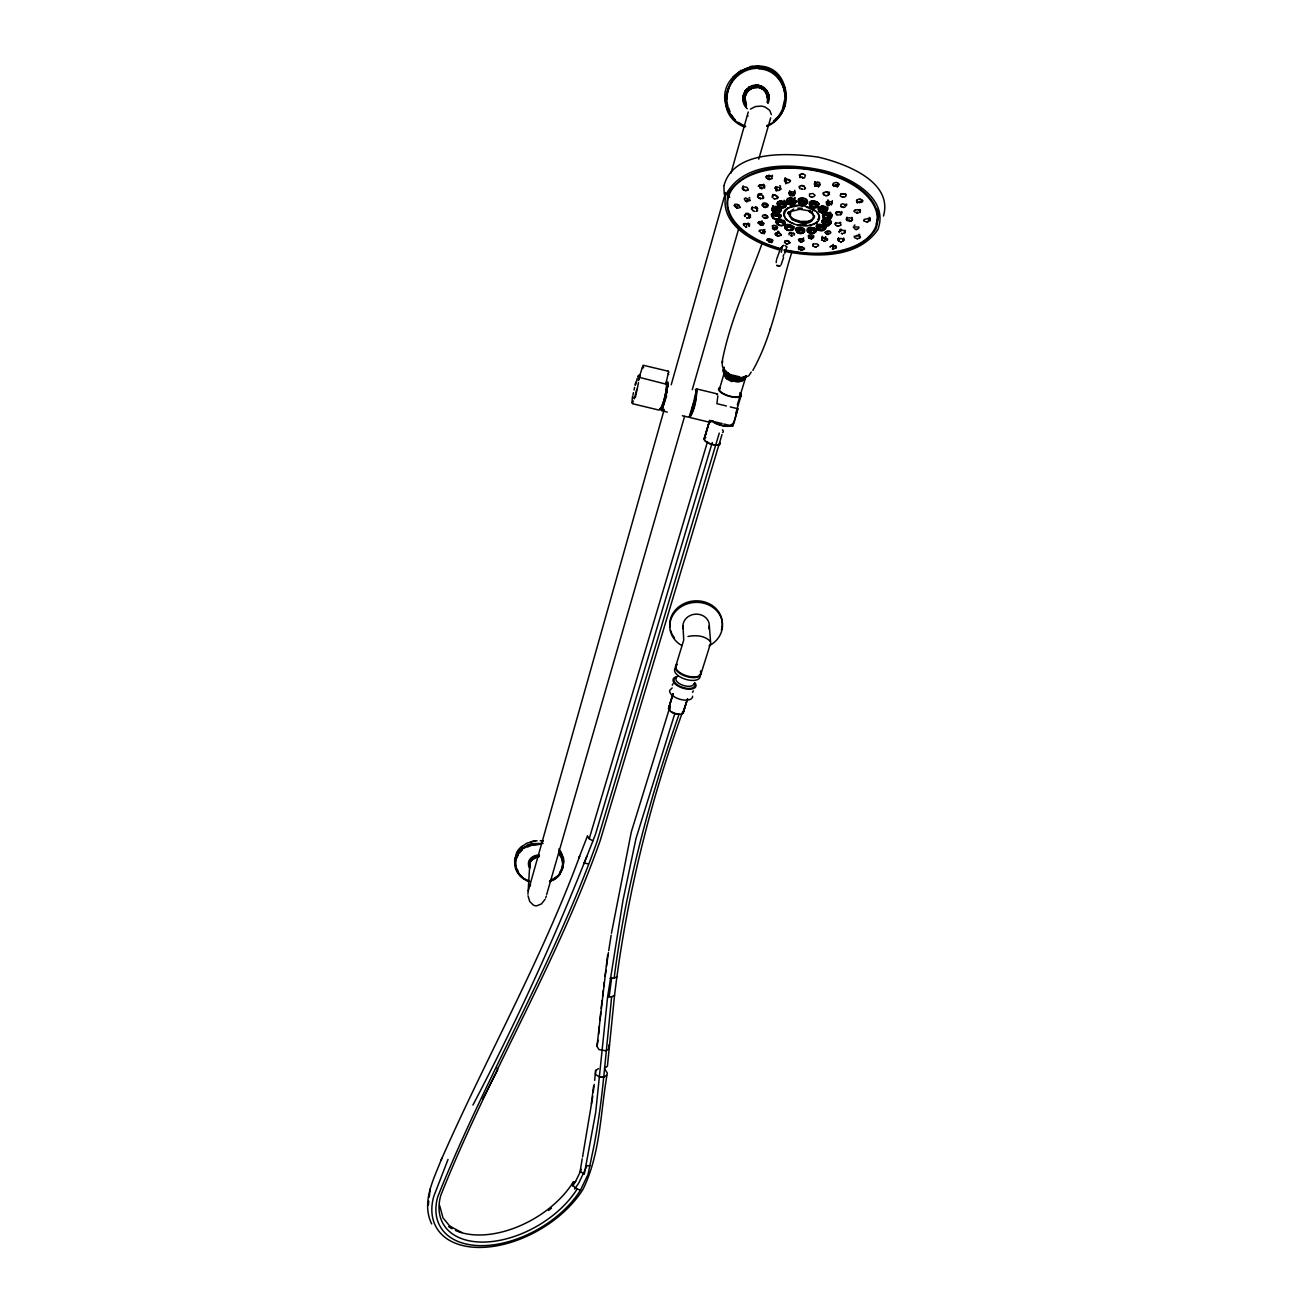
<?xml version="1.0" encoding="UTF-8"?>
<svg xmlns="http://www.w3.org/2000/svg" width="1313" height="1313" viewBox="0 0 1313 1313"><rect width="100%" height="100%" fill="white"/><g stroke="black" fill="none" stroke-linecap="round" stroke-linejoin="round"><path stroke-width="1.5" d="M781.235 235.437L781.235 234.502M692.525 411.576L690.457 416.434A12.326 1.526 -76.4 0 1 689.555 416.681C693.428 411.773 695.677 395.246 696.711 388.927L717.522 393.966L716.57 394.54M757.224 85.033L758.865 85.247L755.976 84.951L761.245 85.887L760.457 85.673A13.54 13.032 -60.5 0 1 768.827 95.127L769.155 98.967L768.778 94.634L769.123 97.622M789.294 213.986L787.734 213.428L790.278 211.935L789.294 215.709L792.133 219.763L803.687 224.047L806.248 223.899L806.297 222.849L803.441 222.34L803.228 223.243M666.955 383.035A13.573 1.51 -76.7 0 1 667.447 383.396L667.414 386.908M830.702 217.564L832.081 215.151L829.045 212.969L823.103 213.658M527.957 894.153L529.828 863.659C528.4 863.232 534.112 855.354 539.134 856.765M724.136 370.364L723.791 372.777L724.12 371.103M818.196 228.331L818.212 226.739L818.097 229.348L822.759 230.202L823.579 227.346M843.931 239.147L843.947 238.589A2.889 1.411 3.4 0 0 843.52 238.063M640.317 375.337L639.808 377.373M813.141 246.401L813.19 243.594M717.85 395.82L716.914 403.682L726.434 405.98M822.365 237.046L822.151 240.312L822.25 236.373M792.116 195.292C794.184 192.584 789.573 196.047 792.379 194.866M825.926 226.279L825.729 225.262M695.742 399.136L696.76 390.355A14.18 1.756 -76.6 0 0 696.071 389.452M798.895 246.86L798.829 249.667L798.928 246.04M639.07 379.555L639.136 375.042L638.118 376.716M744.832 96.949L746.441 105.27L744.635 99.049L746.211 93.125L750.855 88.513L758.504 87.347L753.925 87.347L757.109 87.101M696.218 392.341L695.972 389.78M822.611 239.902L822.726 236.849M639.825 377.471L665.806 384.102L668.284 373.286M791.394 195.227L791.345 193.553M823.038 194.078L823.103 192.814M666.2 383.806L666.233 382.51M696.185 392.341L695.792 396.083M825.171 232.155C823.99 233.123 829.521 229.036 830.883 232.45L829.586 233.911M724.037 185.51C733.557 149.534 789.687 152.981 818.327 157.133C844.275 163.189 893.431 181.161 883.468 216.038M727.763 197.262L728.666 190.631M562.276 865.086L561.997 867.483M749.296 225.852L748.902 226.493M772.832 197.278L773.029 194.39M668.219 373.384L668.727 374.468M723.84 372.203L725.121 376.979M667.185 385.349L666.741 390.7M828.126 215.906L827.092 214.84L828.126 215.906L828.257 214.134M726.696 99.345C726.319 83.047 740.696 68.539 756.912 68.342M695.43 394.081L691.442 411.872M856.503 229.332C853.631 230.235 859.999 229.02 858.883 227.001L853.302 226.952L855.305 229.365M598.498 1068.651L595.642 1070.423L595.495 1074.395L599.844 1077.218L603.734 1077.152L611.628 996.862L614.566 995.172C626.17 898.896 649.262 804.492 682.12 713.222L682.76 711.531M817.605 206.322L818.918 203.843L816.949 201.693M643.518 367.443L642.533 368.083M870.174 219.681L870.076 220.896L868.303 218.335M805.246 203.761L806.149 203.564C810.86 199.724 801.849 196.031 798.813 198.854L797.943 201.266L798.747 202.366M810.285 236.717L810.876 238.227L811.45 236.504M608.92 1044.935L608.772 1048.956L605.9 1050.761L599.007 1049.596L596.972 1046.33L607.673 954.666M582.201 1158.772L580.133 1171.327L584.285 1174.298L595.692 1112.406L607.607 996.846L622.969 900.39L636.001 838.498L674.866 713.435L671.6 711.843M750.576 217.302L749.674 215.332M764.527 188.169L764.675 186.61M598.039 1040.126L596.972 1046.33M598.63 1034.168L599.401 1026.241M599.975 1020.299L600.747 1012.372M638.495 382.641L635.426 397.297M594.641 1080.402L595.642 1070.423M789.655 191.337L789.359 194.193L789.687 191.042M829.274 204.828C828.29 202.858 828.503 206.486 829.406 203.613M723.808 371.218L723.676 372.531L723.955 371.579M787.209 202.104L787.57 198.509L790.508 197.968L794.989 199.313M827.387 216.153L826.419 214.298M605.293 1069.832L607.312 1073.098C600.386 1111.848 600.665 1153.585 582.939 1189.447A88.102 53.554 -30.1 0 1 483.627 1247.334A88.102 53.554 -30.1 0 1 433.733 1196.488L448.045 1159.412M769.697 177.944L768.45 177.879M776.196 262.584L776.475 260.04M791.624 194.57L791.755 193.356M428.333 1205.219L428.793 1201.165M429.253 1197.128L430.155 1189.02M781.169 202.481L781.251 204.27L782.646 204.401L782.564 202.284M601.141 1008.417L602.093 1000.358M602.569 996.321L603.291 990.281M603.767 986.244L604.243 982.222M744.963 96.555L748 90.794L753.547 87.446L749.034 89.76L744.668 94.864L744.011 100.445L745.177 104.564M750.002 200.003L745.653 197.935L744.29 198.755L745.292 200.905M614.566 995.172L607.41 1066.271L604.554 1068.093M784.665 99.657L782.203 110.177L778.182 116.808M810.761 229.89L812.599 229.709L810.761 229.89L810.942 228.429M835.593 212.755L836.791 214.971M591.359 1103.987L593.558 1086.163M592.77 1096.289L582.562 1156.983M593.246 1092.318L594.231 1084.39M813.174 203.991C816.144 200.594 813.666 207.323 813.387 202.366M632.8 398.364L632.997 396.887M789.884 242.659L786.733 240.591L788.982 241.182M609.199 996.616L611.677 977.545M814.996 204.188L815.127 202.514M828.519 204.172L829.045 202.941M790.229 227.313L788.555 226.575L790.229 227.313L790.459 226.066M777.723 231.859L777.345 234.567L777.805 231.236L777.493 232.729M829.931 223.686L828.191 225.639L824.564 225.36L822.972 224.293L822.857 222.274L824.662 221.667A3.627 1.986 7.8 0 1 828.601 222.258L829.931 223.686L829.356 224.638L826.681 225.294L821.987 222.357L822.578 220.108L821.675 221.405M775.13 228.987L775.556 227.658L774.44 228.971L774.26 227.428M605.08 976.281L605.917 970.34M606.475 966.384L608.428 952.532M827.567 222.028L825.582 221.799L827.174 222.455L827.748 220.765M832.245 214.511L830.555 216.464M695.759 396.066L691.885 411.855M638.43 380.606L638.627 379.276M794.611 191.714L794.267 195.013L794.972 192.092M802.013 199.707L802.719 201.578L803.966 199.789M813.863 200.955L810.564 201.398L809.448 202.744L809.185 204.188L811.795 206.272M788.44 212.082L799.912 209.259L810.433 211.065L809.317 211.606L811.237 212.936C816.998 216.973 811.401 223.571 805.854 223.128L805.821 222.242M610.069 978.201L614.123 978.251C625.546 887.933 649.032 799.945 679.116 714.124L674.866 713.435M823.497 209.588L823.973 207.979L822.808 209.686L822.069 207.733M811.089 197.032L812.353 197.081L810.088 196.573M757.814 87.232L758.504 87.347M608.723 950.612L611.152 935.184M799.683 228.56L800.7 230.3L801.587 228.659M817.031 181.982L819.328 182.605L820.33 184.739L818.951 185.986L816.555 185.658L817.49 186.2L814.881 185.412M816.768 184.427L817.95 184.427M632.472 396.444L631.947 402.664M757.503 196.917L757.749 195.358L759.866 194.751M767.924 217.515C768.335 218.795 766.546 212.903 763.017 215.102L762.279 216.218L763.345 217.4M825.549 236.997L825.122 239.705L825.631 236.586M794.48 192.141L794.775 190.254M802.112 201.316L802.309 200.085M781.99 204.483L783.057 202.776M790.968 201.496L791.952 200.364L790.968 201.496L790.623 199.97M777.001 209.637L777.69 208.143L777.001 209.637L775.54 209.079L775.753 207.914L776.508 208.439C785.666 213.428 766.086 209.768 777.181 208.39M730.241 406.899L737.857 408.753L734.131 422.638L732.605 426.101L723.906 424.017M724.037 367.492C722.56 377.471 740.171 384.611 746.194 376.618M759.209 231.383L759.357 230.448M778.839 231.334L778.56 232.992L780.365 233.632M611.448 933.264L631.307 831.966L669.843 707.116L669.925 710.333M830.144 247.189L830.292 246.352M724.136 367.246L723.758 369.38C725.81 377.947 740.384 383.856 746.326 376.306M765.676 207.339L767.76 206.781L767.678 205.271L762.738 204.155L762.131 205.402L764.527 207.175M636.444 381.558L637.265 378.275M721.953 362.503C729.667 321.193 748.016 282.804 762.065 243.447M634.081 390.059L634.589 387.368M803.687 224.047L803.441 222.34M828.7 204.844L828.93 203.63M632.964 395.147L633.457 392.636M822.66 229.709L825.516 228.429L825.68 226.673L823.891 225.13L819.41 224.392L816.161 225.918M529.812 864.184C530.829 855.961 546.471 853.384 531.47 859.949M807.61 201.71L805.64 198.837M767.842 102.283C774.21 77.073 732.818 84.163 745.669 106.041M811.286 238.096L811.532 236.832M719.278 433.093L597.054 841.633C553.446 964.251 485.843 1076.266 437.738 1196.783A84.344 51.24 -30.1 0 0 485.4 1245.561A84.344 51.24 -30.1 0 0 580.51 1190.103L588.011 1174.462L594.379 1143.918A2900.778 1471.775 -0.7 0 0 603.668 1077.136M666.856 392.095L666.003 395.574M782.646 204.401L782.909 203.154M810.876 238.227L811.139 237.029M812.337 230.251L812.599 229.02M799.83 230.103L800.077 228.938M821.971 209.358L822.233 208.193L823.727 208.34M761.442 223.456L762 220.765M832.032 201.332L831.359 204.434L831.966 201.611M799.141 186.446L799.88 188.695M774.44 228.971L774.686 227.789M775.277 215.726L776.557 214.758L776.262 216.087L775.277 215.726L778.002 215.611L779.741 217.581L780.825 216.3L779.922 214.265L775.688 212.788L771.716 213.806L772.29 216.826M785.092 249.897L784.55 252.162M781.268 222.389C782.417 220.453 777.723 222.225 781.268 222.389L781.547 221.175M817.901 227.215L820.806 226.493L821.577 227.559L820.33 227.346L820.592 226.197M821.577 227.559L821.856 226.328M781.251 204.27L782.203 203.269M846.688 204.237L845.359 206.863M800.7 230.3L800.996 229.102M813.568 204.352L813.847 203.17M802.817 241.05L803.589 237.817M878.988 215.611L876.592 223.029M835.331 223.473L835.872 222.521M780.185 222.274L780.464 221.109M693.067 403.977L689.916 414.596M636.723 389.403L634.294 398.84M668.76 372.301L668.169 371.267M776.262 216.087L777.329 214.413M845.03 232.943L845.359 231.58M766.907 126.442C781.777 120.238 790.147 101.922 784.55 86.691M789.261 227.461L789.54 226.279M635.623 384.807L636.034 383.133M776.229 209.62L776.508 208.439M798.402 239.475L799.732 241.543M771.42 214.922L772.733 213.001M827.896 200.298L827.19 202.99L827.978 200.019M693.625 407.637L694.068 405.98M784.386 105.401L785.141 102.578M639.759 375.354L643.107 365.227L668.104 371.185M826.698 204.172L830.473 203.712M634.95 385.119L635.804 382.05M772.487 176.221L772.52 176.008A3.003 1.887 13.5 0 0 772.175 175.236M782.236 248.699L781.186 252.293M528.286 890.887L664.247 409.426M671.222 384.758L725.531 192.453M731.013 173.053L748.246 111.999M709.463 421.227L704.129 438.854A8.436 3.151 16.7 0 0 712.647 444.598A8.436 3.151 16.7 0 0 720.197 442.612M786.602 247.09L784.846 253.228M787.734 213.428L788.046 212.361L789.638 213.166M841.584 212.033L840.812 214.758L841.748 211.557M546.618 894.662L684.565 416.434M692.279 389.682L738.858 228.183M758.766 159.119L770.665 117.891M825.253 228.626L822.808 230.711L817.671 229.66L816.259 226.394L820.116 224.392M561.964 868.632L559.207 874.179M719.393 389.337L724.087 373.434M662.277 406.012L662.638 404.798M707.543 441.595L589.16 838.909M712.253 442.481L595.593 833.952C559.912 926.584 518.98 1017.165 472.926 1105.086M673.109 693.592L668.498 708.593C670.533 713.419 677.081 715.142 681.808 713.944A7.73 3.726 17.2 0 0 683.318 711.186M767.334 102.43L767.596 94.848L763.427 88.71A12.194 11.636 -65 0 0 761.524 87.511C755.451 84.262 747.36 87.856 744.947 94.142M704.129 438.854L709.742 420.176L704.687 438.099L705.82 437.574M722.019 434.521L600.205 840.583C556.827 963.168 488.731 1074.805 440.823 1195.273A80.52 48.942 -30.1 0 0 486.237 1242A80.52 48.942 -30.1 0 0 577.129 1189.036L580.51 1190.103M737.315 405.011L745.899 376.568M672.929 694.38L669.105 707.1L670.188 706.41M693.231 409.328L692.755 410.871L693.231 409.361A14.18 1.756 -76.6 0 0 695.726 399.136M735.854 412.988L741.09 395.673M732.605 426.101L737.857 408.753M642.418 367.886L643.534 367.246M675.965 665.428L683.745 640.055L682.973 625.989M683.417 712.303L687.323 699.501M668.498 708.593L672.913 694.314M832.065 201.989L831.145 204.959L832.409 200.905M752.825 370.414C773.242 334.044 779.315 292.011 791.657 252.67M700.847 674.275L710.661 643.058L709.315 625.694M769.779 330.334L770.354 328.529M687.175 699.796L682.891 713.254L687.618 698.68M818.836 204.812L818.77 203.252L815.176 201.086L811.401 201.217L809.448 202.744M530.091 862.526L531.158 860.343M749.936 214.528L749.067 217.236L749.986 214.38M722.741 361.075C719.311 371.825 734.082 378.078 742.863 377.586M763.148 225.262L763.624 222.882M754.811 211.393L752.858 210.72M562.686 867.204L563.605 863.462A24.57 20.269 2.9 0 0 563.244 857.11L558.813 849.002M662.967 406.439L661.26 410.148L660.685 409.049M545.732 897.813L546.257 896.254M839.286 231.728L840.944 230.399A2.921 1.494 2.7 0 1 845.129 231.81L844.325 232.893A2.921 1.494 2.7 0 1 843.389 233.205M663.574 405.454L666.627 395.689M771.634 242.757L772.142 239.754L767.169 239.212M781.087 264.783L783.566 257.496M764.117 233.911L765.003 231.318M760.719 187.185L761.786 187.07M802.653 173.628L799.863 174.645L800.421 176.927M668.005 371.3L668.711 372.186M730.159 190.287L728.879 193.848A75.481 41.786 8.4 0 0 728.173 197.705M751.249 372.104L748.705 375.846L745.932 377.061M837.202 187.267L838.186 184.575M516.764 858.078L518.356 854.73M778.79 218.631L778.79 216.399L774.096 215.234L772.487 216.563L775.113 219.025A3.611 1.986 8.9 0 0 778.79 218.631L779.233 217.942M749.542 218.237L750.56 215.562M690.507 414.252L690.884 413.283M826.665 203.367L826.616 204.516L828.848 205.583M691.344 414.301L692.23 412.052M691.918 411.872L691.032 414.104M801.882 240.936L800.7 240.936M441.841 1158.197C433.979 1178.893 420.964 1201.838 431.682 1223.946M816.949 228.396L819.788 226.46L823.842 227.625L824.351 229.726L820.986 230.776A4.464 2.429 8 0 1 816.85 229.053L816.637 227.083L820.576 225.852A4.464 2.429 8 0 1 825.237 228.659M583.76 863.938L586.796 856.453M766.037 92.829L763.017 89.3L758.208 87.232M822.874 223.423L824.662 221.667M848.543 220.026L849.626 219.862M849.56 221.47L846.015 219.074M865.562 221.634L864.102 220.945L864.331 219.386L868.385 218.532M818.409 187.07L819.542 184.394M790.377 201.135L791.526 200.512L791.673 201.595M441.168 1160.003C485.908 1058.163 540.956 960.919 579.64 856.322L578.885 858.013L587.551 835.774A7.041 3.496 21.4 0 0 592.885 840.73M662.08 407.851L664.952 398.873A13.573 1.51 -76.7 0 0 666.462 392.275L667.907 385.004L667.283 382.526A14.164 1.576 -76.7 0 0 667.004 382.838M663.196 408.162L662.441 409.837M800.733 248.928L801.751 248.846M783.04 256.33L783.91 254.345M784.977 105.91L780.907 114.674M860.064 212.575L860.097 210.572L858.39 209.719M776.754 258.989L780.431 248.715L783.582 245.268M870.059 219.977L868.09 221.487M633.375 401.007L632.587 402.631M826.287 215.677L828.126 215.398M826.55 240.492L827.567 239.458M775.195 187.923L776.18 186.873M787.012 204.385L784.78 202.054L780.398 200.823L777.608 202.104L777.936 204.779M776.541 219.928L776.311 221.93L777.985 223.259M572.501 1186.131A83.999 51.305 -30.1 0 0 575.586 1181.503L581.396 1169.358M586.616 1166.617L579 1182.57A87.84 53.62 -30.1 0 1 574.585 1189.02M822.053 220.6L830.161 218.762L830.046 216.399L827.83 215.316A3.644 2.002 7.7 0 0 824.088 215.742L824.761 218.762L831.277 221.437M515.96 855.928L520.703 849.462L528.039 844.948M690.638 414.974L691.048 414.12M825.516 228.429L825.861 226.607M724.284 367.738L723.315 369.692C723.036 379.309 741.779 386.711 745.981 376.782C741.96 386.941 722.872 379.851 723.217 369.872L724.218 368.017M758.619 221.864L758.471 223.112M561.324 869.354L561.898 868.205M561.587 869.583L562.177 868.418M764.117 229.644L762.837 232.138L764.888 229.512M482.61 1099.162L497.676 1069.865L497.151 1068.191M637.658 376.683L638.528 375.518M799.469 229.726L801.39 229.906M758.208 186.331L760.03 184.756L762.213 184.903M518.881 853.532L522.541 849.757M747.983 190.221L746.276 190.582L748.361 189.548L746.949 187.414L744.586 186.791L742.19 187.989L743.24 187.004M517.979 854.369C514.515 859.999 514.483 868.057 518.832 873.243M545.092 899.274L541.432 903.918L536.787 905.806A6.729 6.598 42.4 0 1 533.357 905.1L529.73 901.522L528.023 895.761M529.828 886.275L530.6 884.913M746.621 225.557L748.098 223.013M690.654 414.974L689.423 416.467M771.256 214.544L771.798 213.642M780.956 210.966L781.284 209.506L779.725 211.524M774.096 228.675L775.31 228.61M742.961 187.267L744.044 190.057M766.611 175.827L771.191 176.205L772.307 178.486L769.09 179.651L766.136 177.829L766.053 176.533M816.423 230.136L813.535 232.056M786.635 226.689L786.979 228.56M829.504 192.355L828.322 193.503M810.137 237.948L811.336 237.719M766.136 93.141C768.466 103.087 768.154 90.515 760.539 87.955M745.915 93.797L746.26 93.157M661.933 408.261L661.424 409.032A13.573 1.51 -76.7 0 1 660.8 409.229L660.423 408.95M689.899 415.4L688.882 416.894M857.931 212.082L856.782 212.197M825.007 228.643L825.975 227.51M560.159 871.816L560.914 870.7M835.495 224.868L835.281 223.867M794.07 235.372L794.184 233.599L791.247 232.68L788.932 233.386L789.211 234.879M859.703 237.637L859.785 236.045M757.027 210.671L756.977 208.898A2.938 1.592 15 0 0 752.218 208.012L751.807 209.194A2.938 1.592 15 0 0 753.104 210.457M829.553 194.308L827.075 195.719M770.321 241.083L769.139 240.936M798.337 199.543L802.588 197.984M773.045 215.693L776.557 214.889M851.612 220.436L852.137 219.205A2.954 1.625 1.7 0 0 848.625 217.827L846.77 218.467L846.704 220.223A2.954 1.625 1.7 0 0 847.459 220.699M790.803 211.032L790.295 215.775A12.08 6.647 8.3 0 0 794.283 219.419L800.438 221.437L807.577 221.339A12.08 6.647 8.3 0 0 812.173 212.706L808.972 210.31M782.499 246.237L780.431 248.715L770.403 245.334A75.35 41.589 8.3 0 1 753.038 174.268A75.35 41.589 8.3 0 1 873.555 204.877A75.35 41.589 8.3 0 1 795.809 251.784L786.438 250.176M830.784 223.522L831.424 221.651L829.225 219.944M746.637 92.517L747.064 91.926M796.499 227.822L796.17 230.185A4.628 1.346 18.8 0 0 797.844 231.285M824.974 211.803L827.879 208.882C826.025 205.813 819.87 204.877 818.015 208.439L819.525 211.262M775.54 209.079L777.46 209.391M830.095 217.039L826.484 217.991M835.134 224.08L836.578 222.947L840.025 223.177L841.141 225.032L839.467 225.836M751.299 208.948L752.349 207.766M784.616 87.79L782.138 81.504A29.887 28.755 -60.5 0 0 776.098 74.168C740.548 44.051 701.323 109.98 744.717 127.098M732.999 77.155L741.106 70.295M851.398 221.044L852.58 219.747L851.579 218.335M824.088 215.742L823.07 216.793L824.022 217.909L827.584 218.976L829.783 218.418L830.046 216.399M791.148 234.338L792.002 234.354M775.08 233.812L775.802 233.058C778.051 231.58 783.763 235.224 779.036 235.848M853.91 211.196L855.14 209.932M777.083 198.755L777.92 197.918M746.326 375.699C740.138 381.279 729.191 377.602 725.515 370.676M738.792 72.986L734.377 76.876M749.231 224.605L749.526 224.31A2.889 1.428 14.5 0 0 749.575 223.768M761.573 223.899L760.457 223.834M520.884 849.741C512.677 856.306 512.71 869.666 520.752 876.296A24.34 20.072 2.9 0 0 524.068 878.939L527.777 881.105M804.492 189.285L805.542 188.268M746.227 375.978C739.679 381.476 728.469 376.782 724.743 369.921M765.036 91.303L764.363 90.515M776.656 118.104L773.505 120.96M747.524 91.352L748 90.794M743.174 378.653L744.569 377.356M745.505 214.511L745.128 216.153M837.776 239.59L840.271 238.49M742.698 379.227L744.438 377.635M750.33 200.528L746.391 201.431M859.375 212.542L859.933 210.638L857.061 209.62L854.418 210.737L855.157 212.558M557.565 876.132L549.523 881.335M804.705 177.353L805.443 175.253L802.686 173.71L799.256 175.121L800.7 177.55M814.044 233.041L814.996 231.761A3.594 1.953 8.1 0 0 812.845 229.742L810.63 229.233L807.626 231.465L809.973 233.205L814.044 233.041L808.381 231.662L809.005 229.775L812.845 229.742M821.872 208.964L823.776 209.227M861.509 202.481L862.657 201.496M830.407 246.516L833.936 245.81A2.889 1.313 4 0 1 835.954 247.533L834.526 248.436L835.725 248.223M790.295 242.593L788.325 243.66M521.048 847.164L522.114 846.278M804.278 188.974L805.197 187.743L803.441 185.773L800.175 185.839L799.453 187.825M777.608 202.104L780.299 200.987L784.78 202.054M744.619 376.519L740.762 378.308L737.167 377.931M750.462 109.11L755.336 106.566L761.245 106.107A8.37 4.596 10.1 0 1 765.479 107.223L769.697 110.341L771.371 114.608M762.689 198.673L763.706 197.918M748.525 90.285L749.067 89.809M827.256 240.115L827.436 238.835L823.776 237.948L821.626 239.147L822.315 240.263M818.196 207.552L819.443 206.65M837.776 186.298L839.138 184.148L836.348 182.409L833.279 183.213L832.902 184.673L834.247 185.954M811.155 212.214L812.435 211.311M736.38 207.667L737.397 208.242L734.164 205.649M800.635 200.347L799.633 201.463L800.454 202.776L805.46 202.826L804.951 200.905L802.85 200.134M826.369 211.393L827.633 209.079L824.827 206.42M780.579 188.481L779.758 188.826M846.327 204.877L844.522 205.649M798.288 229.135L797.057 231.465L801.258 233.058A3.348 1.822 8.4 0 0 803.49 231.646A3.348 1.822 8.4 0 0 801.537 229.693L797.155 230.152C797.877 233.993 806.592 231.646 801.488 229.184M743.47 224.08L747.868 223.916L749.657 225.803M606.573 1075.363L603.734 1077.152L599.844 1077.218M672.174 687.946L669.679 690.408A11.899 5.662 17.2 0 0 680.708 699.484A11.899 5.662 17.2 0 0 692.591 696.202M801.816 200.873L803.786 201.053M828.06 195.21L829.209 193.339L826.763 191.796L823.727 192.535L823.891 194.587M749.986 86.674L748.574 87.479L752.3 85.673A13.54 13.032 -60.5 0 1 756.386 85M803.408 232.089C808.775 228.577 797.565 224.999 795.58 228.839L797.713 231.58M524.609 847.853L525.824 847.164M765.676 217.318L764.626 217.269M614.123 978.251L617.061 976.609M749.641 89.35L750.248 88.939M759.932 198.165L760.949 198.64L759.932 198.165A2.971 1.723 14.6 0 1 758.816 197.705M780.152 265.8L776.607 265.489M552.658 880.35L553.905 879.661A24.602 20.286 2.9 0 0 560.077 874.146M745.882 104.301L745.439 103.284M856.782 238.539L857.766 238.835L854.73 237.817L854.123 236.389L858.833 235.601M817.474 205.993L818.426 205.501M792.067 209.949L793.725 209.112M776.246 229.594L777.132 228.626L775.704 227.264M830.046 218.221L831.703 217.4M549.999 881.581L553.741 879.628A24.34 20.072 2.9 0 0 559.847 874.179L562.834 868.435L563.261 861.607M766.726 125.572C796.499 114.986 787.915 64.632 755.024 68.013C724.037 68.276 715.421 117.333 745.686 126.508M811.237 212.936L812.402 212.361L809.35 211.508M709.069 645.766L709.791 645.422A26.358 23.322 -4.5 0 0 719.458 614.402A26.358 23.322 -4.5 0 0 685.271 604.62L682.333 606.048A26.358 23.322 -4.5 0 0 681.726 645.471M860.081 201.562L859.178 201.595M778.839 221.158L777.706 222.783M860.836 202.317L862.477 200.512L859.129 198.936L856.437 200.233L857.537 202.087M527.334 847.098L529.927 846.015M549.655 881.187L553.446 879.316A23.864 19.679 2.9 0 0 557.713 875.952C564.016 870.059 564.639 859.424 558.993 852.892M776.41 198.624L777.69 197.065C777.033 194.357 770.452 194.357 772.372 197.639M793.528 203.958L796.088 201.759L793.249 198.493M776.475 232.959L775.507 234.288L776.869 235.339M839.877 215.004L841.682 213.461L839.647 211.77L836.43 212.181L836.66 214.479M534.342 857.159L529.976 861.098L529.796 866.646M823.021 219.993L828.322 219.648M802.473 241.576C807.758 240.328 798.091 236.685 798.747 240.46M842.569 241.395L843.947 239.918C842.979 238.047 837.169 237.784 838.4 240.607L839.204 240.968M825.483 211.36L826.583 210.884M666.315 382.132C667.283 388.861 663.59 405.783 659.586 409.246M756.288 211.229L757.568 210.687L756.37 208.357M549.884 881.565L551.247 881.007M766.694 94.454L766.973 95.127M860.031 237.866L857.963 238.506M766.595 218.171L767.432 217.827M762.147 224.9L763.969 223.653L761.277 221.716L757.88 222.915L759.964 224.342M736.166 204.385L734.41 204.992M771.732 241.526L772.668 240.312M824.548 213.182L822.463 215.644L824.843 217.794L822.808 216.382M783.582 224.277L785.404 222.833L783.812 220.207M781.005 203.646L782.433 203.531M828.831 224.047L824.613 223.916M749.001 217.761C753.12 216.169 745.948 212.772 744.373 215.348L744.898 216.448M813.469 196.884L815.127 195.325L812.895 193.536L809.596 193.897L809.448 195.834M829.045 224.49L830.062 224.129M752.3 85.673L751.512 85.952M816.949 186.216L817.753 185.954L816.571 185.822M771.305 241.92L772.651 241.526M842.503 241.034L843.767 240.312L843.356 239.097M762 198.46L763.575 197.065L762.656 195.719M529.566 844.784L531.716 844.161M836.217 212.164L841.715 212.854M799.338 239.163L802.538 239.081M789.999 200.134L788.358 200.922L789.047 202.842L794.004 202.776L793.347 200.856L791.115 200.118M814.815 231.761L816.555 230.481L815.488 228.675L808.989 227.264M768.991 175.269L766.447 176.451L766.759 177.994M788.637 182.77L790.377 181.243L789.441 179.668L785.174 179.307A3.02 1.92 11.3 0 0 785.437 182.097M455.66 1230.544A80.257 48.991 -30.1 0 0 573.19 1182.143L575.603 1181.503M836.545 186.282L838.859 184.756L837.645 182.704M840.911 193.782L845.966 194.406M745.095 223.423C741.747 223.834 746.785 227.625 743.388 224.704M763.985 232.861L765.069 231.679L762.837 230.169A2.889 1.379 13.3 0 0 759.554 231.236L760.818 232.352M773.16 206.518L778.281 206.732L781.416 210.178M816.981 246.319L817.884 246.089A2.889 1.313 5.9 0 0 816.637 243.873L813.584 244.037L813.124 245.383M531.125 841.699L535.556 840.845M776.164 228.626C780.579 227.609 774.063 223.719 772.208 225.984L773.833 228.314M529.041 845.67L539.249 844.472M826.435 231.351L830.029 231.531M687.979 636.493C695.463 634.967 705.048 635.426 710.366 641.548M779.627 266.244L776.804 265.423M742.452 377.619L737.972 378.374M534.079 841.075L526.825 843.176L519.866 848.083A24.57 20.269 2.9 0 0 516.698 852.4L514.663 859.785A24.57 20.269 2.9 0 0 515.221 864.84M750.38 66.536L752.776 66.126M813.223 203.548L814.963 203.778M689.489 416.976C694.593 411.658 697.006 397.741 696.711 388.927M841.961 230.267L838.958 231.531L839.384 232.499M811.762 237.784L813.666 237.226C815.471 233.353 804.541 234.65 809.497 237.39M779.003 190.467L781.022 189.138L780.382 187.693L775.868 186.873A2.971 1.822 12.2 0 0 776.754 187.431L776.278 191.058L776.623 188.284L775.589 187.332L774.949 188.153L776.754 190.204M767.334 97.983L767.137 95.816L767.317 96.932M787.455 224.474L784.583 225.951L785.699 228.002L784.829 225.738L786.093 224.556L790.245 224.654L793.856 226.772L793.709 228.659L790.984 229.562M811.303 238.982L812.928 238.129L812.074 236.914M812.895 232.467L814.355 232.27M738.562 208.078L740.499 207.306L737.381 204.5M810.991 227.165L807.331 228.446L807.79 230.973M759.259 221.651L760.243 221.536M535.015 856.601L538.97 856.24M762.968 233.238L764.429 233.09M784.797 221.044L777.936 219.386L776.295 220.19L776.311 221.93M538.937 855.649C533.226 855.19 526.956 860.737 529.451 866.678M765.774 206.535L768.072 205.123A3.02 1.69 13.7 0 0 767.81 204.418M802.522 178.059L804.475 177.895M762.18 188.596L764.478 186.84L762.229 184.969L759.16 185.248L759.964 188.071M814.552 206.929L816.013 206.814M827.961 202.858L828.946 202.793M831.572 245.826L835.084 246.122M803.687 249.601L802.473 249.667C807.807 248.354 798.238 244.858 798.813 248.403M772.914 195.145L774.883 195.046L777.953 197.18M778.872 219.304L781.612 219.484M689.719 417.485L710.366 422.441L711.761 421.079L722.166 423.59M535.589 840.862L537.132 840.796M803.901 222.947L806.297 222.849M741.714 378.013L732.867 376.601L726.696 372.498L728.469 374.057M807.216 225.557L796.925 224.687M799.551 246.992L801.39 246.942M787.34 240.656L784.714 240.936L785.437 242.954L784.37 242.478M785.929 178.88L790.557 180.751M607.607 996.846L611.628 996.862M788.867 230.514L791.378 230.317A3.594 1.953 8.6 0 0 792.56 228.38L788.013 226.427L785.355 227.92L786.635 229.906L788.867 230.514L785.978 228.593L786.224 227.231L789.523 226.673L792.56 228.38M811.385 238.884L808.808 238.129M744.635 98.721L744.635 99.049M789.704 232.647L791.247 232.68M826.829 212.854L831.031 213.838L832.081 216.103M772.372 228.101L774.768 229.677M586.189 1165.632L589.931 1165.78M774.998 227.395L772.947 227.641L772.569 228.839M821.593 206.157L823.579 206.256M539.479 855.14L538.806 855.124A10.668 8.781 2.9 0 0 528.63 865.612L528.794 866.153A10.668 8.781 2.9 0 0 529.845 868.205M792.002 197.968L787.505 198.755L786.503 201.135M776.344 206.371L772.323 207.257L771.765 209.177L772.996 210.572A3.397 1.871 8.9 0 0 775.409 212.329A3.397 1.871 8.9 0 0 778.986 212.017L779.183 209.965L777.132 208.865L773.57 209.194L772.947 210.457L773.997 211.081M541.53 843.882L530.436 844.915A17.381 13.327 -2 0 0 525.151 847.197C509.772 854.369 514.056 877.379 529.566 881.368L524.429 878.824M802.309 208.275L800.126 208.111A12.08 6.647 8.3 0 0 797.779 208.176M802.62 205.993C788.539 201.595 774.834 217.334 793.512 223.522M791.608 194.981L794.496 194.505L794.546 192.355L790.147 191.435L788.965 192.601L789.573 194.127M775.13 212.575L776.328 212.69M739.564 376.782L732.67 375.157M540.201 840.665L543.287 841.026L541.744 840.829M758.717 68.965C773.669 68.752 785.076 82.834 785.141 97.178M543.139 843.356L532.372 843.635A24.602 20.286 2.9 0 0 528.039 844.932M837.596 214.856L838.695 214.922M773.8 229.644L774.965 229.824M759.209 87.429L760.572 87.889L758.52 87.282M781.809 206.748L785.666 206.207L786.29 203.334M821.052 229.529L818.885 228.889M864.102 220.945L864.036 220.075M801.504 185.396L803.966 185.872M736.495 381.295L728.42 378.193L724.612 373.91M768.548 179.159L769.664 179.389M732.129 376.798L734.065 377.208L726.811 372.318L728.649 374.238M811.582 232.237L808.562 230.317M777.345 206.568L782.023 207.848L785.108 207.241L786.192 205.501L784.632 203.63L781.366 202.908L777.477 203.942L777.854 206.108L781.202 209.276M809.826 231.728L811.057 231.991M584.17 862.986L588.322 863.888M819.049 229.02L820.559 229.365M783.812 250.094C814.487 256.724 856.043 257.857 875.82 229.25C887.309 197.918 847.985 177.928 823.185 171.839C792.248 164.88 750.117 162.927 729.388 191.649C717.275 222.028 755.172 243.069 780.07 248.945M785.076 251.374C816.21 257.627 857.766 258.48 877.872 229.644C889.738 197.442 849.298 176.861 823.809 170.624C791.575 163.37 743.782 160.974 725.843 194.833C719.327 225.229 754.68 243.003 779.183 249.897M812.041 236.504L809.399 236.373L808.496 237.62M860.278 199.067L862.838 200.708M770.206 239.064L768.171 238.884L767.252 240.115M632.817 403.78L659.241 410.148M661.703 410.739L667.332 412.101M682.35 415.712L687.996 417.074M785.076 245.531L786.996 246.992M778.691 225.048L781.317 225.508A3.611 1.97 8.9 0 0 783.992 224.211L783.959 222.947L781.022 221.47L776.689 222.783L778.691 225.048L777.198 222.718L780.431 221.454L783.992 224.211M809.071 231.827L811.007 232.335M827.929 204.352L831.227 204.237L832.097 202.268L827.978 200.987L826.271 201.907L826.386 203.351M768.909 175.4L770.173 175.761M764.691 214.807L767.711 216.333M761.491 88.332L762.41 88.939M825.696 195.785L826.665 195.604L823.908 195.128M781.054 221.093L782.187 221.454M819.558 182.638L814.979 182.655L814.257 184.099L815.537 185.379M823.924 223.817L825.335 224.277M806.215 206.929L814.963 210.983M826.353 191.665L828.651 192.404M729.716 377.471L737.594 379.72L741.123 379.523L740.286 379.982C734.213 380.458 726.942 377.586 724.743 371.513M813.256 227.576L815.488 228.675M766.907 240.263L768.597 241.132M791.181 193.208L792.527 193.782M799.322 241.018L800.274 241.346M790.574 195.67L793.265 195.916L793.856 194.619M802.538 247.287L804.574 248.715M822.988 223.752L825.221 224.572A4.727 2.495 5.9 0 0 823.481 223.67M836.135 225.409L837.12 225.787M800.241 249.486L798.255 248.026M529.172 881.68L526.579 880.399M758.586 198L760.342 198.739M788.539 203.072L789.704 203.564M777.083 215.447L772.684 215.611L772.881 217.991M745.078 126.245L738.169 122.339M731.735 381.656L725.876 378.177M823.317 224.736L824.301 225.179M747.228 223.702L748.197 224.146M840.615 206.469L842.01 207.159M789.425 194.718L790.442 195.752M449.719 1226.096L461.766 1232.513M778.707 205.452L779.692 205.977M827.042 204.91L827.961 205.419M793.479 233.254L794.677 233.927M763.329 89.547L763.805 89.957M728.961 376.519L731.522 378.046M769.976 69.162L776.229 73.692L781.53 80.274M793.774 194.045L790.426 193.7L789.786 195.407M771.42 239.327L772.766 240.181M713.517 421.555L712.68 421.161A10.783 3.939 16.8 0 0 713.501 421.768M779.709 185.625L780.611 186.2M856.503 201.726L857.816 202.579M775.31 234.732L776.656 235.601M824.531 217.039L825.368 217.597M777.69 215.151L778.527 215.709M841.354 196.753L840.123 195.588L841.469 193.668L844.85 193.782L846.081 195.063A3.02 1.871 2.5 0 1 844.653 196.917M522.328 877.15L523.46 877.987M747.278 108.782L747.278 108.782A13.54 13.032 -60.5 0 1 742.879 100.149L742.961 96.44L742.813 99.312L742.863 97.638A13.54 13.032 -60.5 0 1 745.554 90.564L747.261 88.677A13.54 13.032 -60.5 0 1 749.263 87.118M794.578 197.36L795.448 198M832.705 185.199L834.083 186.233M779.282 213.921L781.005 216.908M772.996 216.875L771.683 215.398M726.401 378.325L728.009 379.555M778.986 206.026L776.754 203.285M812.681 245.383L813.584 246.122M747.868 223.916L748.952 224.835M815.865 183.443L814.766 182.064M725.629 373.647L726.713 374.582M776.278 222.537L777.214 223.358M846.704 205.14L842.552 203.728L840.845 204.582L841.206 206.502M695.398 389.337L695.841 390.601M735.461 206.781L734.738 204.976L736.265 204.418A2.954 1.592 17.4 0 1 739.383 205.435M521.163 876.214L519.39 874.277M735.067 119.992L730.652 114.92M785.716 180.505L784.698 179.077M736.462 206.798L737.594 206.781M519.587 875.262L520.555 876.296M742.321 188.809L743.339 189.975M734.689 119.401L730.881 114.313M723.84 373.729L724.563 374.582M450.966 1227.54L442.99 1217.89L439.674 1205.58M727.451 194.636L729.667 197.344M771.978 208.898L772.848 210.014M826.583 234.124L825.155 232.598M559.42 854.484L561.866 858.883L562.768 864.906M860.442 237.276L859.588 236.012A2.938 1.461 0.6 0 0 856.519 235.437M747.392 200.2L746.26 200.233M793.856 226.772L792.116 229.151A4.645 1.182 4.8 0 1 790.984 229.233M786.618 200.61L787.045 201.48M660.226 409.311L660.062 408.967A13.803 1.526 -76.7 0 0 660.751 409.098A13.803 1.526 -76.7 0 0 665.527 397.248A12.884 1.428 -76.7 0 0 666.2 394.048M560.503 851.152L562.145 854.648M729.142 112.524C706.624 72.871 776.147 43.214 785.437 89.957M730.028 111.671L728.42 107.502M528.63 865.612L528.794 866.153M820.33 227.346L823.432 227.576A3.545 1.937 8.5 0 1 822.759 230.202M666.922 382.296L667.102 383.183M828.47 233.09L827.272 233.074M783.845 85.476L785.486 92.895M724.694 370.43L725.367 372.58M632.423 403.583L632.292 402.615M727.238 103.054L727.73 105.795M747.622 115.298L747.786 116.397M826.074 221.06L826.271 222.455M833.263 244.743L833.279 248.091L833.23 244.464M796.22 200.676L796.4 201.939M563.589 862.017L562.785 858.275A23.946 20.417 -18.7 0 0 561.143 854.665L560.421 853.532A24.602 20.286 2.9 0 0 558.731 851.366M836.2 246.844L836.266 247.73M856.995 200.331L857.208 202.99M811.368 229.036L811.467 230.284M814.782 181.686L815.012 186.183L814.782 181.686A3.02 1.937 6.6 0 0 815.143 182.409M723.906 185.954L724.234 194.242M827.141 221.339L827.174 222.455M838.547 238.047L838.597 240.985L838.564 238.211M799.978 174.662L799.994 177.632M785.896 93.912L785.896 96.785M523.969 879.004A24.602 20.286 2.9 0 1 520.605 876.345M518.011 870.765A24.57 20.269 2.9 0 1 517.273 869.633M516.633 868.484A24.57 20.269 2.9 0 1 516.058 867.286M529.878 867.384A9.946 8.19 2.9 0 1 538.806 856.125M529.894 867.007A9.946 8.19 2.9 0 1 538.822 855.748M778.773 115.757A31.217 29.822 -55.3 0 1 776.18 118.63M769.123 98.459A13.54 13.032 -60.5 0 1 768.023 103.399M746.326 106.665A12.638 12.162 -60.4 0 1 754.105 86.363A12.638 12.162 -60.4 0 1 767.547 102.562M746.293 106.451A12.621 12.145 -60.4 0 1 754.072 86.149A12.621 12.145 -60.4 0 1 767.498 102.348M740.023 393.851A10.865 3.841 16.8 0 1 729.027 395.902A10.865 3.841 16.8 0 1 720.213 388.09M667.447 382.822A14.738 1.674 -77 0 1 668.038 382.067M666.988 383.757A12.884 1.428 -76.7 0 1 667.464 384.085M667.513 384.594A12.884 1.428 -76.7 0 1 667.234 388.336M667.037 389.633A12.884 1.428 -76.7 0 1 666.807 391.028M664.28 401.778A12.884 1.428 -76.7 0 1 663.065 405.536M662.688 406.521A12.884 1.428 -76.7 0 1 661.752 408.425M731.243 424.69A10.783 3.939 16.8 0 1 729.536 425.625M725.482 425.855A10.783 3.939 16.8 0 1 714.436 422.376M732.408 423.443A11.686 4.267 16.8 0 1 724.497 426.118A11.686 4.267 16.8 0 1 711.236 420.505M739.859 392.735A11.784 4.152 16.8 0 1 729.667 396.411A11.784 4.152 16.8 0 1 720.033 387.433M667.135 382.838A13.803 1.526 -76.7 0 1 665.527 397.248M666.364 382.657A13.803 1.526 -76.7 0 1 665.691 392.866A13.803 1.526 -76.7 0 1 661.046 408.622M452.017 1228.722A80.257 48.991 -30.1 0 1 448.701 1226.621M577.096 1189.036A6.105 3.25 33.1 0 1 573.157 1182.143M722.445 429.811A7.894 2.905 16.7 0 1 722.61 432.551M551.493 1208.108A83.999 51.305 -30.1 0 1 548.506 1210.455M844.981 230.284A2.905 1.494 2.9 0 1 844.21 230.678M846.097 204.254A2.971 1.756 2.8 0 1 845.178 204.647M829.159 192.387A2.987 1.855 5.2 0 1 828.355 192.863M823.743 214.216A4.612 2.577 5 0 1 823.12 213.248M758.093 197.048A2.971 1.723 14.6 0 1 757.782 196.326L758.504 195.128A2.971 1.723 14.6 0 1 762.672 195.719M763.46 184.247A2.971 1.789 14.2 0 1 764.658 185.609M784.042 200.315A4.76 2.741 11.2 0 1 784.911 200.708M784.846 178.338A3.003 1.887 11 0 1 785.42 177.747M786.241 201.726A4.776 2.757 10.8 0 1 786.832 202.793M758.143 194.406A2.938 1.707 14.2 0 1 759.636 193.618M760.736 193.618A2.938 1.707 14.2 0 1 761.885 193.914M742.846 186.512A2.971 1.756 16.1 0 1 743.207 185.904M749.116 197.426A2.938 1.658 16.6 0 1 749.838 198.05M763.493 205.895A3.02 1.69 13.7 0 1 762.229 204.533L762.82 203.318A3.02 1.69 13.7 0 1 767.12 203.778M772.553 205.993A4.776 2.675 12 0 1 773.078 205.599M778.445 205.55A4.776 2.675 12 0 1 779.282 205.911M816.834 224.441A4.727 2.495 5.9 0 1 817.654 223.784M845.293 230.563A2.905 1.494 3 0 1 844.522 231.63M839.68 229.906A2.905 1.494 3 0 1 841.124 229.135M838.268 238.835A2.889 1.411 3.4 0 1 838.301 238.293M858.915 234.223A2.921 1.461 1.6 0 1 859.769 234.617M836.184 246.04A2.872 1.329 4.2 0 1 835.675 246.483M816.522 227.953A4.71 2.413 7 0 1 816.538 228.987M822.48 221.47A4.825 2.61 4.9 0 1 822.201 221.027M877.166 209.177A75.481 41.786 8.4 0 1 876.198 223.932M851.612 220.436A2.954 1.625 1.7 0 1 849.642 221.044M827.699 206.912A4.858 2.807 6.6 0 1 827.879 207.487M860.113 209.489A2.971 1.69 1.3 0 1 860.376 210.162M823.497 215.513A4.776 2.659 4.9 0 1 822.759 213.51M823.809 212.329A4.776 2.659 4.9 0 1 824.449 212.017M829.964 212.148A4.776 2.659 4.9 0 1 830.752 212.542M822.956 218.91A4.694 2.544 4.8 0 1 823.514 218.598M846.557 217.728A2.938 1.608 2.3 0 1 847 217.17M851.891 217.351A2.938 1.608 2.3 0 1 852.301 217.958M870.24 218.614A2.971 1.625 0.2 0 1 868.27 220.075M869.436 217.416A2.971 1.625 0.2 0 1 870.059 217.974M854.139 225.426A2.938 1.543 0.6 0 1 855.009 225.065M840.074 222.307A3.003 1.608 3.2 0 1 840.894 222.816M781.022 214.807A4.727 2.56 11.4 0 1 780.431 216.038M752.021 207.29A2.905 1.576 14.4 0 1 752.447 206.781M755.418 206.617A2.905 1.576 14.4 0 1 757.191 207.618M757.601 208.258A2.905 1.576 14.4 0 1 757.617 208.882M745.686 213.477A2.905 1.494 14.7 0 1 746.572 213.28M747.639 213.33A2.905 1.494 14.7 0 1 748.722 213.609M735.674 205.534A2.921 1.576 16.6 0 1 734.788 204.221M808.89 221.503A12.851 7.074 8.3 0 1 792.642 218.976M788.998 214.183A12.851 7.074 8.3 0 1 789.392 211.754M814.437 215.644A12.851 7.074 8.3 0 1 813.978 218.073M816.916 212.443A17.676 9.733 8.3 0 1 819.066 218.352M818.787 218.04A17.676 9.749 8.3 0 1 817.638 219.583M817.293 221.634A17.676 9.716 8.3 0 1 810.137 225.081M719.918 442.826A8.042 3.003 16.7 0 1 712.385 444.385A8.042 3.003 16.7 0 1 704.49 439.018M694.741 682.547A11.932 5.613 17.2 0 1 690.228 689.194A11.932 5.613 17.2 0 1 674.784 683.613A11.932 5.613 17.2 0 1 677.885 676.474M693.888 683.696A9.355 4.399 17.2 0 1 682.891 685.271A9.355 4.399 17.2 0 1 676.523 677.606M694.528 683.449A10.881 5.121 17.2 0 1 682.53 687.356A10.881 5.121 17.2 0 1 676.211 677.377M672.322 685.222A10.865 5.137 17.2 0 1 673.06 683.745M693.248 690.819A10.865 5.137 17.2 0 1 692.525 692.312M700.617 670.927A13.245 6.155 17.2 0 1 687.093 675.916A13.245 6.155 17.2 0 1 677.18 664.165M683.4 629.009A13.179 11.653 -4.5 0 1 696.235 614.139A13.179 11.653 -4.5 0 1 708.839 628.73M700.387 671.632A13.245 6.155 17.2 0 1 686.88 676.622A13.245 6.155 17.2 0 1 676.95 664.854M699.517 674.422A13.228 6.171 17.2 0 1 686.01 679.428A13.228 6.171 17.2 0 1 676.097 667.661M721.362 630.043A26.326 23.306 -4.5 0 0 713.189 606.163A26.326 23.306 -4.5 0 0 685.173 603.094L682.251 604.522A26.326 23.306 -4.5 0 0 669.893 627.269M674.57 638.003A26.326 23.306 -4.5 0 1 670.483 630.142M771.535 215.906L773.39 218.598A4.481 2.462 8.8 0 0 779.561 218.631L779.659 215.923L776.722 214.479A4.481 2.462 9 0 0 772.208 215.053L771.535 215.906M822.66 215.972L823.218 217.827L826.14 219.255A4.513 2.478 7.7 0 0 830.719 218.68L830.916 215.956L828.027 214.544A4.513 2.495 7.8 0 0 823.415 215.086L822.66 215.972M745.439 226.657L746.605 227.034L745.439 226.657M761.392 224.966L760.194 224.769L761.392 224.966M778.379 190.418L777.132 190.385L778.379 190.418M746.063 201.316L747.261 201.693L746.161 201.201M768.269 178.945L769.484 179.339L768.384 178.798M764.15 207.208L765.364 207.503L764.15 207.208M786.208 243.726L787.373 244.037L786.208 243.726M790.853 235.634L792.034 235.946L790.853 235.634M823.825 241.034L825.007 241.313L823.825 241.034M842.651 207.142L843.882 207.438L842.651 207.142M832.426 248.896L833.624 248.994L832.426 248.896M858.8 202.415L860.048 202.497L858.8 202.415M837.267 225.951L838.465 226.263L837.267 225.951M822.102 222.16L823.661 224.983A4.497 2.445 7.8 0 0 828.552 225.655L830.85 223.456L829.159 221.585A4.481 2.478 7.8 0 0 824.252 220.896L822.102 222.16M784.813 204.959L783.221 206.404L780.825 206.256L778.937 203.876L783.779 203.679L785.059 205.632L783.254 207.257A3.414 1.887 8.7 0 1 779.479 206.617A3.414 1.887 8.7 0 1 778.494 204.451L781.432 203.499L784.682 204.844M787.029 201.152L788.013 203.892L791.214 204.943L794.152 204.533L795.612 202.727L790.951 200.003L787.029 201.152M794.463 202.809L791.181 204.434A3.414 1.904 8.5 0 1 787.964 202.957A3.414 1.904 8.5 0 1 788.67 200.905L792.33 200.856L794.463 202.809M801.718 177.271L802.949 177.55L801.718 177.271M807.38 229.742L807.052 230.711A4.448 2.413 8.3 0 0 809.826 233.172L815.554 232.434A4.448 2.413 8.3 0 0 813.157 229.02L807.38 229.742M760.555 188.251L761.77 188.596L760.555 188.251M772.126 209.506L771.863 210.211C773.324 213.231 778.363 214.052 780.611 211.524L780.168 209.571L777.427 208.127L772.126 209.506M801.324 189.056L802.555 189.318L801.324 189.056M661.768 407.046L661.457 407.933L661.818 407.063M773.948 198.575L775.162 198.854L773.948 198.575M809.924 203.613L809.678 205.649L813.321 207.749L816.768 207.47L818.18 206.092L814.454 202.744L809.924 203.613M801.701 242.134L800.52 241.887L801.701 242.134M761.327 233.14L762.492 233.435L761.327 233.14M842.372 196.917L843.603 197.163L842.372 196.917M866.465 221.733L867.68 221.864L866.465 221.733M828.339 234.436L827.092 234.272L828.339 234.436M800.569 250.012L801.751 250.241L800.569 250.012M807.118 202.891L805.657 204.5L802.407 204.844L799.371 203.794L798.091 201.742L801.16 199.74L805.821 201.135L807.118 202.891M796.17 229.644L797.04 232.434L799.994 233.501L803.047 233.205L804.606 231.63L800.405 228.626L796.17 229.644M805.969 202.941L804.869 204.155L801.193 204.106A3.43 1.904 8.3 0 1 799.174 202.071A3.43 1.904 8.3 0 1 801.472 200.577L805.099 201.463L805.969 202.941M840.205 241.674L841.387 241.871L840.205 241.674M765.545 218.385L764.297 218.204L765.545 218.385M817.195 205.96L814.799 207.339L811.237 206.371A3.43 1.904 8.1 0 1 810.86 204.204A3.43 1.904 8.1 0 1 814.257 203.548L817.195 205.96M786.487 182.392L787.587 182.934L786.651 182.294M811.27 203.663L811.04 204.943L813.584 206.42L816.998 205.255L814.355 203.072L811.27 203.663M744.405 190.155L745.554 190.631L744.405 190.155M835.331 184.657L836.529 185.002L835.331 184.657M835.15 185.904L836.332 186.233L835.15 185.904M746.588 217.663L747.737 218.056L746.588 217.663M856.568 213.018L857.75 213.297L856.568 213.018M825.68 210.523L821.019 211.245L820.116 208.783L825.089 208.554L826.813 210.392L826.238 212.246L821.889 212.854L818.951 211.541L818.294 209.768L820.018 208.127L823.317 208.242L825.68 210.523M777.378 235.93L778.511 236.274L777.378 235.93M746.03 89.858L744.832 91.533L746.654 89.268L746.03 89.858M841.436 233.435L842.569 233.747L841.436 233.435M816.079 247.074L814.864 246.893L816.079 247.074M769.008 241.92L770.124 242.281L769.008 241.92M825.926 211.262L823.399 212.542L819.296 210.753A3.414 1.887 7.9 0 1 820.609 208.882A3.414 1.887 7.9 0 1 824.433 209.194L825.926 211.262M787.669 207.963L785.601 209.506A18.07 9.93 8.3 0 0 788.046 220.847A18.07 9.93 8.3 0 0 807.364 225.721L813.026 224.523A18.07 9.93 8.3 0 0 817.999 213.28A18.07 9.93 8.3 0 0 799.092 205.501L787.669 207.963M787.882 225.754L786.306 226.082A4.448 2.413 8.4 0 0 784.977 228.544L787.078 230.169L792.018 230.399A4.448 2.413 8.4 0 0 793.413 227.986L787.882 225.754M781.169 220.797L779.364 220.682A4.464 2.429 8.8 0 0 776.147 222.357L776.935 224.244L779.84 225.524A4.464 2.429 8.8 0 0 784.879 224.031L784.074 222.078L781.169 220.797M785.814 183.639L785.469 179.454L785.814 183.639M820.083 212.214A3.906 2.166 7.9 0 0 826.386 211.508A3.906 2.166 7.9 0 0 821.199 208.603A3.906 2.166 7.9 0 0 820.083 212.214M811.483 207.077A3.923 2.166 8.1 0 0 817.687 206.207A3.923 2.166 8.1 0 0 812.304 203.4A3.923 2.166 8.1 0 0 811.483 207.077M799.387 203.613A3.923 2.183 8.3 0 0 806.1 203.909A3.923 2.183 8.3 0 0 802.177 200.429A3.923 2.183 8.3 0 0 799.387 203.613M787.997 203.712A3.906 2.183 8.6 0 0 794.66 203.843A3.906 2.183 8.6 0 0 790.492 200.446A3.906 2.183 8.6 0 0 787.997 203.712M778.724 206.683A3.906 2.15 8.7 0 0 785.305 206.666A3.906 2.15 8.7 0 0 780.94 203.351A3.906 2.15 8.7 0 0 778.724 206.683M773.538 211.984A3.873 2.134 8.8 0 0 779.971 211.705A3.873 2.134 8.8 0 0 775.261 208.57A3.873 2.134 8.8 0 0 773.538 211.984M797.073 232.27A3.824 2.084 8.3 0 0 803.622 232.582A3.824 2.084 8.3 0 0 799.781 229.25A3.824 2.084 8.3 0 0 797.073 232.27"/></g></svg>
